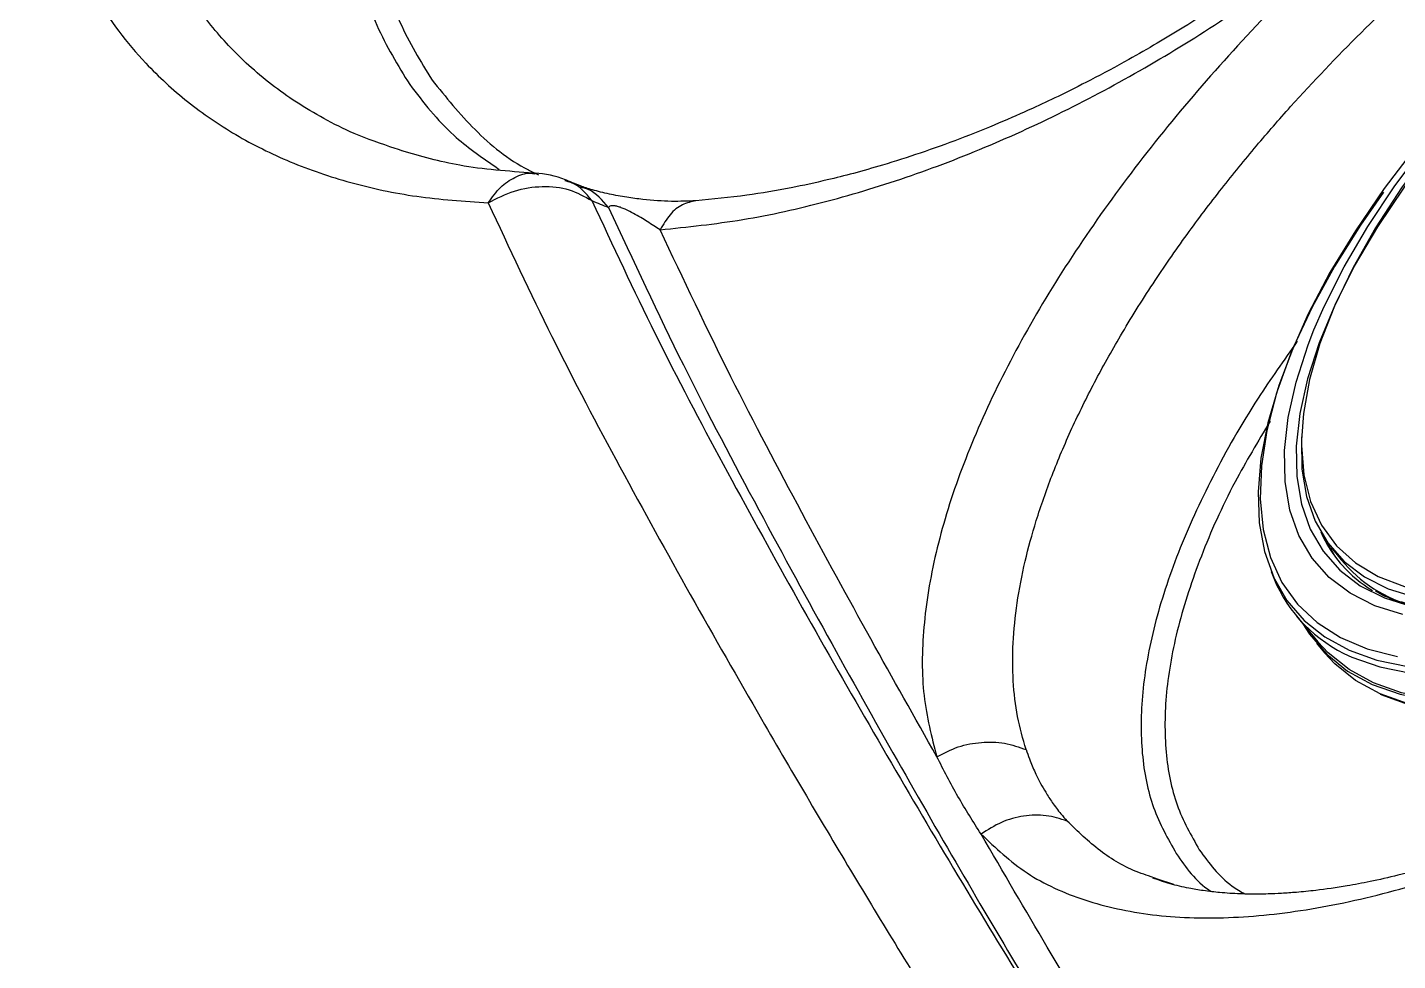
# Model space of a CAD drawing. Extents: x 400 to 501, y 484 to 634.
# Drawn here: x 477.84 to 481.664, y 517.572 to 520.176 of the extents above; entities that cross this region are included whole.
import ezdxf

# ---------------------------------------------------------------- set-up
doc = ezdxf.new("R2010")
doc.units = 0
doc.header["$MEASUREMENT"] = 0
doc.layers.add('DIM', color=3, linetype='Continuous')
doc.layers.add('GEOMETRY', color=3, linetype='Continuous', lineweight=25)

# ---------------------------------------------------------------- blocks, each defined once
blk = doc.blocks.new('2026 GRANDEE')
at = {"layer": 'GEOMETRY', "ltscale": 16}
for p, q in [((28.4487, -77.0043), (28.442, -77.0019)), ((28.4616, -77.009), (28.4487, -77.0043)), ((28.72, -77.0517), (28.7318, -77.0605)), ((31.0551, -78.1164), (31.0816, -78.1495)), ((30.9568, -78.3067), (31.0168, -78.3787)), ((31.0126, -78.3822), (31.0349, -78.4091)), ((30.5693, -79.0407), (30.5445, -79.0321)), ((30.6146, -79.0564), (30.5693, -79.0407))]:
    blk.add_line(p, q, dxfattribs=at)
at = {"layer": 'GEOMETRY', "ltscale": 16, "flags": 128}
for points in [[(31.9778, -76.3416), (31.8506, -76.4398), (31.7272, -76.5436), (31.6088, -76.6519), (31.4962, -76.764), (31.3904, -76.879), (31.2921, -76.9958), (31.2023, -77.1137), (31.1215, -77.2315), (31.0506, -77.3485), (30.9899, -77.4636), (30.9401, -77.5759), (30.9033, -77.6788)], [(31.0057, -77.5085), (31.0342, -77.4429), (31.0898, -77.3325), (31.1559, -77.2201), (31.2317, -77.1064), (31.3168, -76.9927), (31.4103, -76.8797), (31.5115, -76.7685), (31.6195, -76.66), (31.7334, -76.5552), (31.8522, -76.4549), (31.975, -76.36)], [(31.9761, -76.3759), (31.8554, -76.4694), (31.7386, -76.5683), (31.6269, -76.6718), (31.5213, -76.7789), (31.4227, -76.8887), (31.332, -77.0001), (31.25, -77.1121), (31.1774, -77.2237), (31.115, -77.334), (31.0633, -77.4419), (31.0227, -77.5464), (30.9937, -77.6467), (30.9765, -77.7417), (30.9712, -77.8148)], [(31.3205, -77.0241), (31.2575, -77.1095), (31.1832, -77.2207), (31.1186, -77.3308), (31.0642, -77.4388), (31.0204, -77.5439), (30.9876, -77.6451), (30.9661, -77.7416), (30.9561, -77.8325), (30.9577, -77.9171), (30.9708, -77.9947), (30.9954, -78.0645), (31.0312, -78.1261), (31.0779, -78.1788), (31.1352, -78.2222), (31.2025, -78.256), (31.2793, -78.2798), (31.2833, -78.2807)], [(31.1997, -77.1235), (31.1355, -77.2161), (31.0635, -77.3312), (31.0013, -77.4448), (30.9492, -77.5559), (30.9078, -77.6638), (30.8773, -77.7676), (30.8579, -77.8665), (30.8499, -77.9598), (30.8532, -78.0467), (30.8678, -78.1267), (30.8937, -78.1991), (30.8956, -78.2031)], [(31.254, -78.3022), (31.1755, -78.2779), (31.1067, -78.2433), (31.0482, -78.199), (31.0005, -78.1451), (30.9639, -78.0823), (30.9388, -78.0109), (30.9254, -77.9317), (30.9238, -77.8452), (30.934, -77.7523), (30.9559, -77.6537), (30.9894, -77.5503), (31.0057, -77.5085)], [(30.9033, -77.6788), (30.9015, -77.6845), (30.8745, -77.7886), (30.8592, -77.8873), (30.8558, -77.9797), (30.8643, -78.0653), (30.8846, -78.1432), (30.9166, -78.2128), (30.96, -78.2736), (31.0145, -78.3251), (31.0796, -78.3669), (31.1548, -78.3986), (31.2395, -78.4201)], [(30.9718, -77.7977), (30.9708, -77.8138), (30.9724, -77.8971), (30.9853, -77.9734), (31.0095, -78.0422), (31.0447, -78.1028), (31.0907, -78.1547), (31.1471, -78.1974), (31.2134, -78.2307), (31.289, -78.2542), (31.3733, -78.2676), (31.4307, -78.2709)], [(30.9712, -77.8148), (30.9712, -77.8306), (30.9779, -77.9127), (30.9965, -77.9871), (31.0269, -78.0532), (31.0688, -78.1105), (31.1217, -78.1583), (31.1854, -78.1962), (31.259, -78.224), (31.3421, -78.2414), (31.4338, -78.2481), (31.5333, -78.2442), (31.5425, -78.2433)], [(30.8956, -78.2031), (30.9306, -78.2633), (30.9782, -78.3188), (31.0362, -78.3653), (31.1042, -78.4024), (31.1816, -78.4298), (31.2678, -78.4472), (31.3622, -78.4547), (31.4641, -78.452), (31.5727, -78.4392), (31.6871, -78.4165), (31.8065, -78.3839), (31.93, -78.3418), (32.0566, -78.2904), (32.1854, -78.2302), (32.3154, -78.1616), (32.4456, -78.0852), (32.5751, -78.0014), (32.7027, -77.911)], [(31.0895, -78.4109), (31.1121, -78.4216), (31.1897, -78.449), (31.2763, -78.4666), (31.371, -78.474), (31.4732, -78.4713), (31.5822, -78.4585), (31.697, -78.4357), (31.8168, -78.403), (31.9407, -78.3608), (32.0678, -78.3092), (32.1971, -78.2488), (32.3275, -78.18), (32.4582, -78.1032), (32.5881, -78.0192), (32.7162, -77.9284)], [(30.975, -78.3285), (30.9936, -78.3574), (31.0415, -78.4134), (31.0999, -78.4602), (31.1683, -78.4975), (31.2462, -78.525), (31.333, -78.5426), (31.4281, -78.5501), (31.5306, -78.5474), (31.6399, -78.5345), (31.755, -78.5117), (31.8752, -78.4789), (31.9995, -78.4365), (32.127, -78.3848), (32.2566, -78.3242), (32.3875, -78.2552), (32.5186, -78.1782), (32.6488, -78.0939), (32.7773, -78.0029)], [(32.7762, -78.0005), (32.6481, -78.0912), (32.5182, -78.1753), (32.3876, -78.252), (32.2571, -78.3209), (32.1279, -78.3813), (32.0008, -78.4328), (31.8769, -78.4751), (31.757, -78.5078), (31.6422, -78.5306), (31.5333, -78.5434), (31.431, -78.5461), (31.3363, -78.5386), (31.2498, -78.5211), (31.1721, -78.4936), (31.1039, -78.4564), (31.0456, -78.4098), (31.0168, -78.3787)], [(31.1909, -78.5244), (31.2025, -78.5297), (31.2802, -78.5572), (31.3667, -78.5747), (31.4614, -78.5822), (31.5636, -78.5795), (31.6726, -78.5667), (31.7874, -78.5439), (31.9072, -78.5112), (32.0311, -78.4689), (32.1581, -78.4174), (32.2874, -78.357), (32.4178, -78.2882), (32.5485, -78.2114), (32.6783, -78.1274), (32.8064, -78.0367)], [(31.0315, -78.0825), (31.0665, -78.1425), (31.0791, -78.159)], [(31.5015, -78.5768), (31.4504, -78.5769), (31.3554, -78.5694), (31.2686, -78.5519), (31.1907, -78.5243), (31.1223, -78.487), (31.0639, -78.4402), (31.0349, -78.4091)]]:
    blk.add_lwpolyline(points, dxfattribs=at)
at = {"layer": 'GEOMETRY', "ltscale": 16}
for centre, radius, start, end in [((28.8217, -77.3205), 0.25, 67.5946, 87.7575), ((31.354, -77.926), 0.3601, 203.869, 239.1852), ((31.384, -77.9001), 0.392, 219.5183, 255.4874), ((31.2691, -78.0469), 0.4059, 199.5693, 243.7455)]:
    blk.add_arc(centre, radius, start, end, dxfattribs=at)
for points, knots in [([(28.8115, -73.3552), (28.7354, -73.4167), (28.5829, -73.5398), (28.3729, -73.7441), (28.1804, -73.9588), (28.0094, -74.1809), (27.8609, -74.4059), (27.7352, -74.6304), (27.6317, -74.8517), (27.5494, -75.068), (27.4773, -75.3119), (27.4265, -75.5796), (27.4101, -75.8631), (27.4335, -76.1262), (27.4962, -76.3669), (27.5985, -76.5827), (27.7246, -76.7492), (27.8606, -76.8743), (27.9952, -76.9666), (28.1472, -77.0424), (28.3163, -77.1), (28.5005, -77.1399), (28.6342, -77.1492), (28.7015, -77.1539)], [0, 0, 0, 0, 0.046146, 0.092397, 0.138341, 0.1836, 0.227924, 0.271204, 0.313458, 0.354789, 0.395326, 0.454943, 0.513667, 0.57203, 0.630491, 0.689453, 0.74924, 0.78969, 0.83066, 0.872177, 0.914249, 0.956864, 1, 1, 1, 1]), ([(28.442, -77.0019), (28.4029, -76.9888), (28.3332, -76.9653), (28.243, -76.9198), (28.166, -76.8741), (28.0964, -76.8244), (28.0334, -76.7715), (27.9595, -76.6986), (27.8809, -76.6016), (27.8058, -76.476), (27.7372, -76.3178), (27.6852, -76.1203), (27.6668, -75.9244), (27.6679, -75.7709), (27.6745, -75.6654), (27.6869, -75.5572), (27.7054, -75.4453), (27.7296, -75.3336), (27.7602, -75.2179), (27.7961, -75.1036), (27.8422, -74.9766), (27.8946, -74.8513), (27.958, -74.7176), (28.025, -74.5916), (28.1004, -74.4642), (28.181, -74.3405), (28.2688, -74.2181), (28.3875, -74.0671), (28.5404, -73.8955), (28.7351, -73.7055), (28.8761, -73.5919), (28.9472, -73.5346)], [0, 0, 0, 0, 0.034861, 0.06235, 0.089025, 0.114889, 0.139942, 0.164187, 0.210182, 0.254318, 0.296608, 0.362422, 0.427092, 0.45304, 0.479427, 0.505504, 0.53187, 0.559482, 0.58421, 0.612382, 0.638394, 0.671389, 0.698127, 0.730004, 0.758216, 0.786779, 0.817262, 0.84615, 0.897746, 0.948488, 1, 1, 1, 1]), ([(29.1745, -74.5169), (29.1318, -74.5578), (29.0164, -74.6684), (28.8519, -74.8641), (28.6829, -75.0978), (28.5429, -75.3375), (28.4329, -75.5784), (28.3553, -75.8165), (28.3113, -76.0477), (28.3015, -76.2682), (28.3268, -76.4735), (28.3838, -76.6625), (28.4496, -76.7699), (28.4825, -76.8236)], [0, 0, 0, 0, 0.055574, 0.150017, 0.244459, 0.338902, 0.433345, 0.527787, 0.62223, 0.716672, 0.811115, 0.905557, 1, 1, 1, 1]), ([(28.8648, -74.9615), (28.8237, -75.0168), (28.7264, -75.1477), (28.6042, -75.3613), (28.4963, -75.5962), (28.4207, -75.8286), (28.3777, -76.0541), (28.3682, -76.2692), (28.3928, -76.4696), (28.4485, -76.654), (28.5127, -76.7588), (28.5447, -76.8112)], [0, 0, 0, 0, 0.083768, 0.198297, 0.312826, 0.427355, 0.541884, 0.656413, 0.770942, 0.885471, 1, 1, 1, 1]), ([(31.4259, -76.1274), (31.3461, -76.1929), (31.1864, -76.324), (30.9618, -76.536), (30.7514, -76.7564), (30.5586, -76.9841), (30.3856, -77.2165), (30.2351, -77.4508), (30.1098, -77.6841), (30.0125, -77.9128), (29.9456, -78.1333), (29.9121, -78.341), (29.9105, -78.5338), (29.9391, -78.6441), (29.9534, -78.6994)], [0, 0, 0, 0, 0.079883, 0.159825, 0.240049, 0.320776, 0.402228, 0.484593, 0.567999, 0.652515, 0.738135, 0.824747, 0.912138, 1, 1, 1, 1]), ([(30.2025, -78.6796), (30.1938, -78.6494), (30.1763, -78.589), (30.165, -78.4889), (30.1646, -78.3831), (30.1758, -78.2714), (30.1978, -78.1571), (30.2303, -78.0382), (30.2735, -77.9144), (30.328, -77.7854), (30.3921, -77.6552), (30.4671, -77.5204), (30.5533, -77.3824), (30.6484, -77.2448), (30.7454, -77.1162), (30.8424, -76.9971), (30.9695, -76.8511), (31.1339, -76.679), (31.3414, -76.4834), (31.4878, -76.3633), (31.5603, -76.3039)], [0, 0, 0, 0, 0.052982, 0.105662, 0.15804, 0.210116, 0.261892, 0.310211, 0.3624, 0.415054, 0.465276, 0.515507, 0.571094, 0.623346, 0.672262, 0.717838, 0.760073, 0.841499, 0.921477, 1, 1, 1, 1]), ([(30.9988, -76.4162), (30.9503, -76.4528), (30.8631, -76.5185), (30.7434, -76.5997), (30.6484, -76.6603), (30.5669, -76.7095), (30.4802, -76.7592), (30.3878, -76.8089), (30.2981, -76.8538), (30.2133, -76.8937), (30.1218, -76.9339), (30.0173, -76.9759), (29.9085, -77.015), (29.8095, -77.0466), (29.723, -77.0711), (29.638, -77.0926), (29.5384, -77.1141), (29.4151, -77.1353), (29.3282, -77.1435), (29.2811, -77.1479)], [0, 0, 0, 0, 0.088123, 0.158522, 0.211121, 0.25367, 0.299147, 0.35982, 0.41092, 0.451178, 0.503495, 0.565735, 0.628287, 0.688668, 0.73549, 0.777954, 0.837376, 0.911977, 1, 1, 1, 1]), ([(29.1811, -77.2289), (29.2576, -77.221), (29.4094, -77.2052), (29.645, -77.1527), (29.881, -77.0811), (30.1163, -76.9897), (30.3486, -76.8807), (30.576, -76.755), (30.7978, -76.6151), (30.939, -76.5103), (31.0095, -76.458)], [0, 0, 0, 0, 0.130377, 0.258785, 0.385411, 0.510467, 0.634189, 0.756842, 0.878693, 1, 1, 1, 1]), ([(28.5447, -76.8112), (28.5832, -76.8586), (28.66, -76.9533), (28.7641, -77.0388), (28.8325, -77.0709), (28.842, -77.0754)], [0, 0, 0, 0, 0.462316, 0.924631, 1, 1, 1, 1]), ([(28.4825, -76.8236), (28.5207, -76.8733), (28.5877, -76.9604), (28.6803, -77.0243), (28.72, -77.0517)], [0, 0, 0, 0, 0.571032, 1, 1, 1, 1]), ([(28.8267, -77.0706), (28.7571, -77.0656), (28.6265, -77.0562), (28.5133, -77.0237), (28.4605, -77.0086)], [0, 0, 0, 0, 0.53385, 1, 1, 1, 1]), ([(28.7015, -77.1539), (28.7125, -77.1385), (28.7344, -77.1077), (28.7756, -77.0807), (28.8089, -77.0686), (28.8274, -77.0717), (28.8313, -77.0724)], [0, 0, 0, 0, 0.305894, 0.611787, 0.917681, 1, 1, 1, 1]), ([(28.96, -77.1067), (28.9523, -77.1036), (28.937, -77.0975), (28.9218, -77.0913), (28.9142, -77.0882)], [0, 0, 0, 0, 0.499973, 1, 1, 1, 1]), ([(28.7015, -77.1539), (28.7254, -77.1414), (28.7732, -77.1165), (28.8529, -77.105), (28.9297, -77.1131), (28.9705, -77.1361), (28.991, -77.1476)], [0, 0, 0, 0, 0.250002, 0.5, 0.749998, 1, 1, 1, 1]), ([(28.991, -77.1476), (28.974, -77.1272), (28.9525, -77.1014), (28.9218, -77.0937), (28.9153, -77.0921)], [0, 0, 0, 0, 0.788956, 1, 1, 1, 1]), ([(29.0372, -77.1665), (29.0202, -77.1462), (28.9979, -77.1196), (28.9662, -77.1118), (28.9586, -77.1099)], [0, 0, 0, 0, 0.761491, 1, 1, 1, 1]), ([(29.2812, -77.1479), (29.2589, -77.1489), (29.2139, -77.151), (29.1466, -77.1463), (29.0869, -77.1384), (29.046, -77.1308), (29.0143, -77.1235), (28.9838, -77.1154), (28.9692, -77.1101), (28.9594, -77.1065)], [0, 0, 0, 0, 0.216526, 0.438666, 0.557931, 0.68987, 0.763394, 0.841465, 1, 1, 1, 1]), ([(28.7015, -77.1539), (28.7603, -77.2797), (28.8796, -77.5353), (29.0711, -77.8968), (29.2676, -78.2526), (29.4895, -78.6401), (29.7323, -79.052), (29.9954, -79.4795), (30.1603, -79.7377), (30.2434, -79.868)], [0, 0, 0, 0, 0.114419, 0.232528, 0.353988, 0.478493, 0.648634, 0.82269, 1, 1, 1, 1]), ([(28.991, -77.1476), (29.0493, -77.2728), (29.1681, -77.5277), (29.359, -77.8888), (29.5552, -78.2451), (29.7539, -78.5933), (29.9525, -78.9327), (30.1492, -79.2597), (30.3454, -79.5741), (30.4705, -79.7695), (30.5336, -79.868)], [0, 0, 0, 0, 0.1137257, 0.2315375, 0.3529458, 0.4775312, 0.6048667, 0.7345404, 0.866251, 1, 1, 1, 1]), ([(28.991, -77.1476), (28.9986, -77.1508), (29.014, -77.157), (29.0294, -77.1633), (29.0372, -77.1665)], [0, 0, 0, 0, 0.500029, 1, 1, 1, 1]), ([(29.1811, -77.2289), (29.1695, -77.2214), (29.1474, -77.207), (29.1156, -77.1877), (29.0905, -77.1746), (29.076, -77.1682), (29.0669, -77.1649), (29.0601, -77.163), (29.0552, -77.1621), (29.0508, -77.1616), (29.0454, -77.1617), (29.0403, -77.1632), (29.0382, -77.1653), (29.0372, -77.1665)], [0, 0, 0, 0, 0.28622, 0.547893, 0.662517, 0.713575, 0.760171, 0.782842, 0.80616, 0.831251, 0.859042, 0.923928, 1, 1, 1, 1]), ([(29.2811, -77.1479), (29.2683, -77.1506), (29.2426, -77.1559), (29.2077, -77.1841), (29.19, -77.214), (29.1811, -77.2289)], [0, 0, 0, 0, 0.3323766, 0.6661893, 1, 1, 1, 1]), ([(29.0372, -77.1665), (29.1064, -77.3152), (29.2439, -77.6104), (29.4559, -78.0109), (29.6595, -78.3844), (29.8544, -78.7309), (30.0397, -79.0529), (30.2155, -79.3494), (30.3811, -79.6212), (30.4833, -79.7867), (30.5336, -79.868)], [0, 0, 0, 0, 0.134351, 0.266711, 0.396543, 0.523698, 0.648007, 0.769089, 0.886526, 1, 1, 1, 1]), ([(29.9534, -78.6994), (29.8923, -78.591), (29.7688, -78.372), (29.5763, -78.0187), (29.377, -77.6427), (29.2467, -77.3675), (29.1811, -77.2289)], [0, 0, 0, 0, 0.243338, 0.491468, 0.744036, 1, 1, 1, 1]), ([(30.9595, -77.5401), (30.9219, -77.5931), (30.8318, -77.7201), (30.7199, -77.9187), (30.6223, -78.1313), (30.5566, -78.3336), (30.5226, -78.5221), (30.5219, -78.6931), (30.5516, -78.846), (30.5983, -78.9284), (30.6217, -78.9696)], [0, 0, 0, 0, 0.0928245, 0.222421, 0.3520175, 0.481614, 0.6112105, 0.740807, 0.8704035, 1, 1, 1, 1]), ([(30.8833, -77.7632), (30.8495, -77.8199), (30.7729, -77.9481), (30.6872, -78.1409), (30.6223, -78.3384), (30.5893, -78.5223), (30.5885, -78.6892), (30.6175, -78.8384), (30.6631, -78.9188), (30.6859, -78.959)], [0, 0, 0, 0, 0.116743, 0.263952, 0.411162, 0.558371, 0.705581, 0.85279, 1, 1, 1, 1]), ([(32.8252, -78.1856), (32.7814, -78.2201), (32.7024, -78.2823), (32.5947, -78.3613), (32.51, -78.421), (32.4395, -78.4689), (32.3087, -78.555), (32.1638, -78.6427), (32.0048, -78.7296), (31.9021, -78.7822), (31.8097, -78.8263), (31.7214, -78.866), (31.6298, -78.9044), (31.5306, -78.9425), (31.4321, -78.9764), (31.3357, -79.0059), (31.2456, -79.0297), (31.1659, -79.0475), (31.0891, -79.0619), (31.0208, -79.0718), (30.9604, -79.0779), (30.9162, -79.081), (30.873, -79.0828), (30.8246, -79.0832), (30.7796, -79.0815), (30.7447, -79.0788), (30.7198, -79.0762), (30.6912, -79.0725), (30.6516, -79.0657), (30.6037, -79.0549), (30.5722, -79.0436), (30.5563, -79.0379)], [0, 0, 0, 0, 0.051395, 0.092695, 0.123899, 0.148211, 0.172774, 0.272059, 0.311044, 0.352682, 0.388989, 0.417024, 0.455046, 0.496514, 0.535365, 0.574971, 0.616903, 0.651328, 0.680466, 0.722233, 0.748788, 0.769888, 0.789601, 0.817009, 0.849676, 0.866939, 0.880046, 0.896412, 0.923569, 0.961548, 1, 1, 1, 1]), ([(30.077, -78.9153), (30.1174, -78.9537), (30.198, -79.0303), (30.3612, -79.1039), (30.5498, -79.1458), (30.7628, -79.1536), (30.9949, -79.1293), (31.2423, -79.074), (31.5008, -78.9897), (31.767, -78.8783), (32.0371, -78.7419), (32.3074, -78.5824), (32.5754, -78.4037), (32.7478, -78.27), (32.8339, -78.2031)], [0, 0, 0, 0, 0.087958, 0.17511, 0.261253, 0.346303, 0.43029, 0.513331, 0.595565, 0.677146, 0.758241, 0.839006, 0.91956, 1, 1, 1, 1]), ([(31.2964, -78.2797), (31.2792, -78.2756), (31.238, -78.2659), (31.1991, -78.2508), (31.1795, -78.2382), (31.1776, -78.237)], [0, 0, 0, 0, 0.3922839, 0.9411098, 1, 1, 1, 1]), ([(29.9534, -78.6994), (29.973, -78.6893), (30.0122, -78.6692), (30.0778, -78.6572), (30.1435, -78.6587), (30.1828, -78.6727), (30.2025, -78.6796)], [0, 0, 0, 0, 0.2499992, 0.5, 0.7500007, 1, 1, 1, 1]), ([(30.2025, -78.6796), (30.2056, -78.6883), (30.2132, -78.7103), (30.2267, -78.7419), (30.2421, -78.7728), (30.258, -78.8005), (30.2765, -78.8289), (30.2965, -78.8556), (30.311, -78.8723), (30.3168, -78.8789)], [0, 0, 0, 0, 0.115836, 0.292153, 0.438905, 0.561785, 0.708601, 0.883472, 1, 1, 1, 1]), ([(30.077, -78.9153), (30.055, -78.8808), (30.011, -78.8117), (29.9726, -78.7369), (29.9534, -78.6994)], [0, 0, 0, 0, 0.499242, 1, 1, 1, 1]), ([(30.3168, -78.8789), (30.2976, -78.8728), (30.2592, -78.8606), (30.1957, -78.863), (30.1328, -78.8797), (30.0956, -78.9034), (30.077, -78.9153)], [0, 0, 0, 0, 0.2499992, 0.5, 0.7500008, 1, 1, 1, 1]), ([(30.5445, -79.0321), (30.5354, -79.029), (30.4845, -79.0121), (30.4049, -78.9637), (30.3467, -78.9077), (30.3168, -78.8789)], [0, 0, 0, 0, 0.095669, 0.535819, 1, 1, 1, 1]), ([(31.4732, -81.3619), (31.4598, -81.3356), (31.4324, -81.2815), (31.3903, -81.1944), (31.345, -81.0991), (31.2949, -80.9941), (31.2373, -80.8771), (31.169, -80.7452), (31.0872, -80.5957), (30.9897, -80.426), (30.8756, -80.2345), (30.7446, -80.02), (30.5975, -79.7819), (30.435, -79.5193), (30.261, -79.2316), (30.1389, -79.0217), (30.077, -78.9153)], [0, 0, 0, 0, 0.050161, 0.102857, 0.15805, 0.215759, 0.276347, 0.340429, 0.408592, 0.481191, 0.558296, 0.639664, 0.724944, 0.813715, 0.905492, 1, 1, 1, 1]), ([(30.6859, -78.959), (30.7129, -78.9961), (30.7478, -79.044), (30.8011, -79.0753), (30.8132, -79.0823)], [0, 0, 0, 0, 0.774125, 1, 1, 1, 1]), ([(30.6217, -78.9696), (30.6484, -79.0085), (30.6761, -79.0487), (30.7189, -79.0753), (30.7204, -79.0762)], [0, 0, 0, 0, 0.966246, 1, 1, 1, 1])]:
    blk.add_open_spline(points, degree=3, knots=knots, dxfattribs=at)

msp = doc.modelspace()

# ---------------------------------------------------------------- block references
at = {"layer": 'DIM'}
msp.add_blockref('2026 GRANDEE', (450.4248, 596.8403), dxfattribs=at)

doc.saveas('drawing.dxf')
